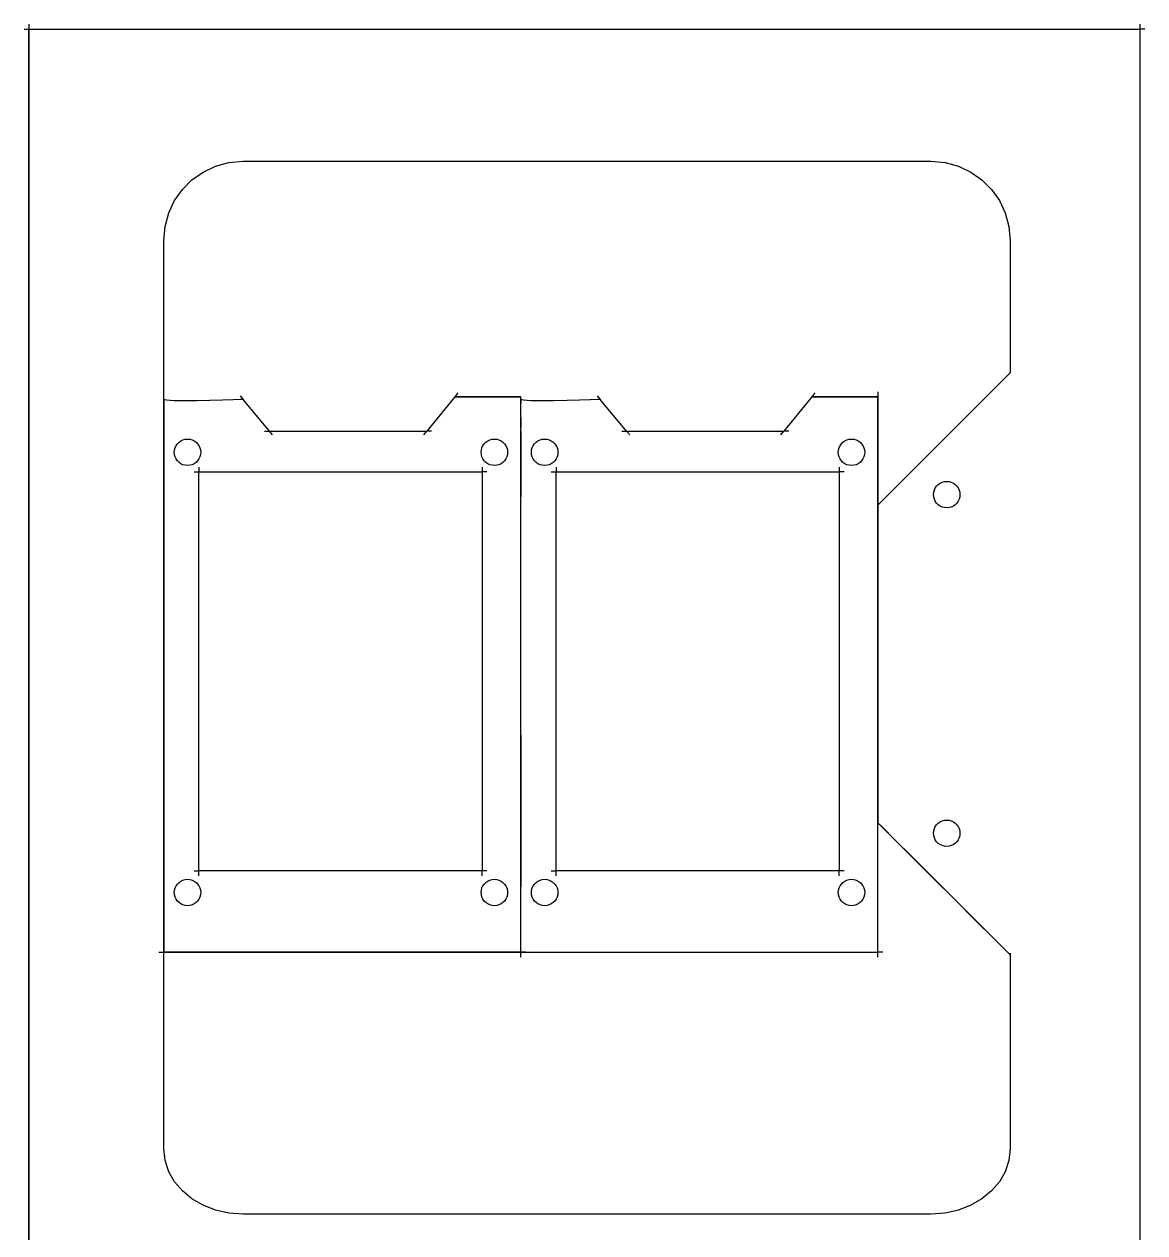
# Model space of a CAD drawing. Extents: x -118 to 120, y -198 to 198.
# Drawn here: x -118.5 to 119.7, y -58.9 to 197.9 of the extents above; entities that cross this region are included whole.
import ezdxf

# ---------------------------------------------------------------- set-up
doc = ezdxf.new("R2010")
doc.units = 0
doc.header["$MEASUREMENT"] = 0
doc.layers.get('0').update_dxf_attribs({"linetype": 'CONTINUOUS'})

msp = doc.modelspace()

# ---------------------------------------------------------------- linework, layer by layer
for p, q in [((-117.44, 197.88), (-117.44, 196.85)), ((-117.44, 197.88), (-117.44, 196.85)), ((118.64, 197.88), (118.64, 196.85)), ((118.64, 197.88), (118.64, 196.85)), ((-118.46, 196.85), (-117.44, 196.85)), ((-118.46, 196.85), (-117.44, 196.85)), ((-117.44, 196.85), (118.64, 196.85)), ((-117.44, 196.85), (-117.44, -78.57)), ((-117.44, 187.4), (-117.44, 196.85)), ((-117.44, 196.85), (113.54, 196.85)), ((113.54, 196.85), (118.64, 196.85)), ((119.67, 196.85), (118.64, 196.85)), ((118.64, 196.85), (118.64, -97.88)), ((119.67, 196.85), (118.64, 196.85)), ((118.64, 196.85), (118.64, -97.88)), ((-117.44, 162.09), (-117.44, 187.4)), ((-80.45, 166.44), (-77.83, 167.69)), ((-80.45, 166.44), (-77.83, 167.69)), ((-77.83, 167.69), (-74.97, 168.47)), ((-77.83, 167.69), (-74.97, 168.47)), ((-74.97, 168.47), (-71.94, 168.74)), ((-74.97, 168.47), (-71.94, 168.74)), ((-71.94, 168.74), (74.2, 168.74)), ((-71.94, 168.74), (74.2, 168.74)), ((74.2, 168.74), (77.23, 168.47)), ((74.2, 168.74), (77.23, 168.47)), ((77.23, 168.47), (80.08, 167.69)), ((77.23, 168.47), (80.08, 167.69)), ((80.08, 167.69), (82.71, 166.44)), ((80.08, 167.69), (82.71, 166.44)), ((-84.84, 162.74), (-82.81, 164.78)), ((-84.84, 162.74), (-82.81, 164.78)), ((-82.81, 164.78), (-80.45, 166.44)), ((-82.81, 164.78), (-80.45, 166.44)), ((82.71, 166.44), (85.06, 164.78)), ((82.71, 166.44), (85.06, 164.78)), ((85.06, 164.78), (87.1, 162.74)), ((85.06, 164.78), (87.1, 162.74)), ((-117.44, 125.44), (-117.44, 162.09)), ((-86.5, 160.39), (-84.84, 162.74)), ((-86.5, 160.39), (-84.84, 162.74)), ((87.1, 162.74), (88.76, 160.39)), ((87.1, 162.74), (88.76, 160.39)), ((-87.75, 157.76), (-86.5, 160.39)), ((-87.75, 157.76), (-86.5, 160.39)), ((88.76, 160.39), (90.01, 157.76)), ((88.76, 160.39), (90.01, 157.76)), ((-88.53, 154.91), (-87.75, 157.76)), ((-88.53, 154.91), (-87.75, 157.76)), ((90.01, 157.76), (90.79, 154.91)), ((90.01, 157.76), (90.79, 154.91)), ((-88.81, 151.88), (-88.53, 154.91)), ((-88.81, 151.88), (-88.53, 154.91)), ((90.79, 154.91), (91.06, 151.88)), ((90.79, 154.91), (91.06, 151.88)), ((-88.81, 118.12), (-88.81, 151.88)), ((-88.81, 118.12), (-88.81, 151.88)), ((91.06, 151.88), (91.06, 123.78)), ((91.06, 151.88), (91.06, 123.78)), ((-117.44, 81.99), (-117.44, 125.44)), ((62.96, 95.67), (91.06, 123.78)), ((62.96, 95.67), (91.06, 123.78)), ((-72.6, 118.91), (-71.94, 118.12)), ((-72.6, 118.91), (-71.94, 118.12)), ((-26.98, 118.72), (-32.92, 111.41)), ((-26.98, 118.72), (-32.92, 111.41)), ((-26.33, 119.52), (-26.98, 118.72)), ((-26.33, 119.52), (-26.98, 118.72)), ((-26.98, 118.72), (-12.92, 118.72)), ((-26.49, 118.72), (-26.98, 118.72)), ((-25.2, 118.72), (-26.49, 118.72)), ((-23.33, 118.72), (-25.2, 118.72)), ((-21.12, 118.72), (-23.33, 118.72)), ((-18.78, 118.72), (-21.12, 118.72)), ((-16.57, 118.72), (-18.78, 118.72)), ((-14.7, 118.72), (-16.57, 118.72)), ((-13.41, 118.72), (-14.7, 118.72)), ((-12.92, 118.72), (-13.41, 118.72)), ((-12.92, 118.12), (-12.92, 118.72)), ((-12.92, 117.28), (-12.92, 118.72)), ((3.28, 118.91), (3.94, 118.12)), ((3.28, 118.91), (3.94, 118.12)), ((48.9, 118.72), (42.96, 111.41)), ((48.9, 118.72), (42.96, 111.41)), ((49.55, 119.52), (48.9, 118.72)), ((49.55, 119.52), (48.9, 118.72)), ((48.9, 118.72), (62.96, 118.72)), ((49.39, 118.72), (48.9, 118.72)), ((50.68, 118.72), (49.39, 118.72)), ((52.55, 118.72), (50.68, 118.72)), ((54.76, 118.72), (52.55, 118.72)), ((57.1, 118.72), (54.76, 118.72)), ((59.31, 118.72), (57.1, 118.72)), ((61.18, 118.72), (59.31, 118.72)), ((62.47, 118.72), (61.18, 118.72)), ((62.96, 118.72), (62.47, 118.72)), ((62.96, 119.75), (62.96, 118.72)), ((62.96, 119.75), (62.96, 118.72)), ((62.96, 118.72), (62.96, 95.67)), ((62.96, 111.41), (62.96, 118.72)), ((-88.23, 117.97), (-88.81, 118.12)), ((-88.81, 118.12), (-88.81, 0.68)), ((-88.23, 117.97), (-88.81, 118.12)), ((-88.81, 117.1), (-88.81, 118.12)), ((-88.81, 117.89), (-88.81, 118.12)), ((-88.81, 117.28), (-88.81, 117.89)), ((-88.81, 116.38), (-88.81, 117.28)), ((-88.81, 115.32), (-88.81, 116.38)), ((-86.68, 117.88), (-88.23, 117.97)), ((-86.68, 117.88), (-88.23, 117.97)), ((-84.43, 117.86), (-86.68, 117.88)), ((-84.43, 117.86), (-86.68, 117.88)), ((-81.77, 117.88), (-84.43, 117.86)), ((-81.77, 117.88), (-84.43, 117.86)), ((-78.98, 117.93), (-81.77, 117.88)), ((-78.98, 117.93), (-81.77, 117.88)), ((-76.32, 117.99), (-78.98, 117.93)), ((-76.32, 117.99), (-78.98, 117.93)), ((-74.07, 118.06), (-76.32, 117.99)), ((-74.07, 118.06), (-76.32, 117.99)), ((-72.52, 118.1), (-74.07, 118.06)), ((-72.52, 118.1), (-74.07, 118.06)), ((-71.94, 118.12), (-72.52, 118.1)), ((-71.94, 118.12), (-72.52, 118.1)), ((-66.34, 111.41), (-71.94, 118.12)), ((-66.34, 111.41), (-71.94, 118.12)), ((-12.35, 117.97), (-12.92, 118.12)), ((-12.92, 0.68), (-12.92, 118.12)), ((-12.35, 117.97), (-12.92, 118.12)), ((-12.92, 118.12), (-12.92, 117.89)), ((-12.92, 117.89), (-12.92, 117.28)), ((-12.92, 116.38), (-12.92, 117.28)), ((-12.92, 115.32), (-12.92, 116.38)), ((-10.8, 117.88), (-12.35, 117.97)), ((-10.8, 117.88), (-12.35, 117.97)), ((-8.55, 117.86), (-10.8, 117.88)), ((-8.55, 117.86), (-10.8, 117.88)), ((-5.89, 117.88), (-8.55, 117.86)), ((-5.89, 117.88), (-8.55, 117.86)), ((-3.09, 117.93), (-5.89, 117.88)), ((-3.09, 117.93), (-5.89, 117.88)), ((-0.43, 117.99), (-3.09, 117.93)), ((-0.43, 117.99), (-3.09, 117.93)), ((1.81, 118.06), (-0.43, 117.99)), ((1.81, 118.06), (-0.43, 117.99)), ((3.36, 118.1), (1.81, 118.06)), ((3.36, 118.1), (1.81, 118.06)), ((3.94, 118.12), (3.36, 118.1)), ((3.94, 118.12), (3.36, 118.1)), ((9.54, 111.41), (3.94, 118.12)), ((9.54, 111.41), (3.94, 118.12)), ((-88.81, 114.21), (-88.81, 115.32)), ((-88.81, 113.15), (-88.81, 114.21)), ((-88.81, 112.26), (-88.81, 113.15)), ((-12.92, 114.21), (-12.92, 115.32)), ((-12.92, 114.21), (-12.92, 113.15)), ((-12.92, 112.26), (-12.92, 114.21)), ((-12.92, 113.15), (-12.92, 112.26)), ((-88.81, 111.64), (-88.81, 112.26)), ((-88.81, 111.41), (-88.81, 111.64)), ((-88.81, 107.61), (-88.81, 111.41)), ((-67.37, 111.41), (-66.34, 111.41)), ((-67.37, 111.41), (-66.34, 111.41)), ((-66.34, 111.41), (-32.92, 111.41)), ((-65.68, 110.62), (-66.34, 111.41)), ((-65.68, 110.62), (-66.34, 111.41)), ((-66.34, 111.41), (-32.92, 111.41)), ((-33.57, 110.61), (-32.92, 111.41)), ((-33.57, 110.61), (-32.92, 111.41)), ((-31.89, 111.41), (-32.92, 111.41)), ((-31.89, 111.41), (-32.92, 111.41)), ((-12.92, 111.64), (-12.92, 112.26)), ((-12.92, 111.41), (-12.92, 111.64)), ((-12.92, 111.41), (-12.92, 107.61)), ((-12.92, 97.44), (-12.92, 111.41)), ((8.51, 111.41), (9.54, 111.41)), ((8.51, 111.41), (9.54, 111.41)), ((9.54, 111.41), (42.96, 111.41)), ((10.2, 110.62), (9.54, 111.41)), ((10.2, 110.62), (9.54, 111.41)), ((9.54, 111.41), (42.96, 111.41)), ((42.31, 110.61), (42.96, 111.41)), ((42.31, 110.61), (42.96, 111.41)), ((43.99, 111.41), (42.96, 111.41)), ((43.99, 111.41), (42.96, 111.41)), ((62.96, 0.68), (62.96, 111.41)), ((-86.51, 107.42), (-86.38, 107.89)), ((-86.51, 107.42), (-86.38, 107.89)), ((-86.38, 107.89), (-86.17, 108.33)), ((-86.38, 107.89), (-86.17, 108.33)), ((-86.17, 108.33), (-85.9, 108.72)), ((-86.17, 108.33), (-85.9, 108.72)), ((-85.9, 108.72), (-85.56, 109.06)), ((-85.9, 108.72), (-85.56, 109.06)), ((-85.56, 109.06), (-85.16, 109.34)), ((-85.56, 109.06), (-85.16, 109.34)), ((-85.16, 109.34), (-84.73, 109.55)), ((-85.16, 109.34), (-84.73, 109.55)), ((-84.73, 109.55), (-84.25, 109.68)), ((-84.73, 109.55), (-84.25, 109.68)), ((-84.25, 109.68), (-83.75, 109.72)), ((-84.25, 109.68), (-83.75, 109.72)), ((-83.75, 109.72), (-83.24, 109.68)), ((-83.75, 109.72), (-83.24, 109.68)), ((-83.24, 109.68), (-82.77, 109.55)), ((-83.24, 109.68), (-82.77, 109.55)), ((-82.77, 109.55), (-82.33, 109.34)), ((-82.77, 109.55), (-82.33, 109.34)), ((-82.33, 109.34), (-81.94, 109.06)), ((-82.33, 109.34), (-81.94, 109.06)), ((-81.94, 109.06), (-81.6, 108.72)), ((-81.94, 109.06), (-81.6, 108.72)), ((-81.6, 108.72), (-81.32, 108.33)), ((-81.6, 108.72), (-81.32, 108.33)), ((-81.32, 108.33), (-81.11, 107.89)), ((-81.32, 108.33), (-81.11, 107.89)), ((-81.11, 107.89), (-80.98, 107.42)), ((-81.11, 107.89), (-80.98, 107.42)), ((-21.31, 107.42), (-21.18, 107.89)), ((-21.31, 107.42), (-21.18, 107.89)), ((-21.18, 107.89), (-20.97, 108.33)), ((-21.18, 107.89), (-20.97, 108.33)), ((-20.97, 108.33), (-20.69, 108.72)), ((-20.97, 108.33), (-20.69, 108.72)), ((-20.69, 108.72), (-20.36, 109.06)), ((-20.69, 108.72), (-20.36, 109.06)), ((-20.36, 109.06), (-19.96, 109.34)), ((-20.36, 109.06), (-19.96, 109.34)), ((-19.96, 109.34), (-19.53, 109.55)), ((-19.96, 109.34), (-19.53, 109.55)), ((-19.53, 109.55), (-19.05, 109.68)), ((-19.53, 109.55), (-19.05, 109.68)), ((-19.05, 109.68), (-18.55, 109.72)), ((-19.05, 109.68), (-18.55, 109.72)), ((-18.55, 109.72), (-18.04, 109.68)), ((-18.55, 109.72), (-18.04, 109.68)), ((-18.04, 109.68), (-17.57, 109.55)), ((-18.04, 109.68), (-17.57, 109.55)), ((-17.57, 109.55), (-17.13, 109.34)), ((-17.57, 109.55), (-17.13, 109.34)), ((-17.13, 109.34), (-16.74, 109.06)), ((-17.13, 109.34), (-16.74, 109.06)), ((-16.74, 109.06), (-16.4, 108.72)), ((-16.74, 109.06), (-16.4, 108.72)), ((-16.4, 108.72), (-16.12, 108.33)), ((-16.4, 108.72), (-16.12, 108.33)), ((-16.12, 108.33), (-15.91, 107.89)), ((-16.12, 108.33), (-15.91, 107.89)), ((-15.91, 107.89), (-15.78, 107.42)), ((-15.91, 107.89), (-15.78, 107.42)), ((-10.63, 107.42), (-10.5, 107.89)), ((-10.63, 107.42), (-10.5, 107.89)), ((-10.5, 107.89), (-10.29, 108.33)), ((-10.5, 107.89), (-10.29, 108.33)), ((-10.29, 108.33), (-10.01, 108.72)), ((-10.29, 108.33), (-10.01, 108.72)), ((-10.01, 108.72), (-9.68, 109.06)), ((-10.01, 108.72), (-9.68, 109.06)), ((-9.68, 109.06), (-9.28, 109.34)), ((-9.68, 109.06), (-9.28, 109.34)), ((-9.28, 109.34), (-8.85, 109.55)), ((-9.28, 109.34), (-8.85, 109.55)), ((-8.85, 109.55), (-8.37, 109.68)), ((-8.85, 109.55), (-8.37, 109.68)), ((-8.37, 109.68), (-7.87, 109.72)), ((-8.37, 109.68), (-7.87, 109.72)), ((-7.87, 109.72), (-7.36, 109.68)), ((-7.87, 109.72), (-7.36, 109.68)), ((-7.36, 109.68), (-6.89, 109.55)), ((-7.36, 109.68), (-6.89, 109.55)), ((-6.89, 109.55), (-6.45, 109.34)), ((-6.89, 109.55), (-6.45, 109.34)), ((-6.45, 109.34), (-6.06, 109.06)), ((-6.45, 109.34), (-6.06, 109.06)), ((-6.06, 109.06), (-5.72, 108.72)), ((-6.06, 109.06), (-5.72, 108.72)), ((-5.72, 108.72), (-5.44, 108.33)), ((-5.72, 108.72), (-5.44, 108.33)), ((-5.44, 108.33), (-5.23, 107.89)), ((-5.44, 108.33), (-5.23, 107.89)), ((-5.23, 107.89), (-5.1, 107.42)), ((-5.23, 107.89), (-5.1, 107.42)), ((54.57, 107.42), (54.7, 107.89)), ((54.57, 107.42), (54.7, 107.89)), ((54.7, 107.89), (54.91, 108.33)), ((54.7, 107.89), (54.91, 108.33)), ((54.91, 108.33), (55.19, 108.72)), ((54.91, 108.33), (55.19, 108.72)), ((55.19, 108.72), (55.53, 109.06)), ((55.19, 108.72), (55.53, 109.06)), ((55.53, 109.06), (55.92, 109.34)), ((55.53, 109.06), (55.92, 109.34)), ((55.92, 109.34), (56.36, 109.55)), ((55.92, 109.34), (56.36, 109.55)), ((56.36, 109.55), (56.83, 109.68)), ((56.36, 109.55), (56.83, 109.68)), ((56.83, 109.68), (57.34, 109.72)), ((56.83, 109.68), (57.34, 109.72)), ((57.34, 109.72), (57.84, 109.68)), ((57.34, 109.72), (57.84, 109.68)), ((57.84, 109.68), (58.32, 109.55)), ((57.84, 109.68), (58.32, 109.55)), ((58.32, 109.55), (58.75, 109.34)), ((58.32, 109.55), (58.75, 109.34)), ((58.75, 109.34), (59.15, 109.06)), ((58.75, 109.34), (59.15, 109.06)), ((59.15, 109.06), (59.48, 108.72)), ((59.15, 109.06), (59.48, 108.72)), ((59.48, 108.72), (59.76, 108.33)), ((59.48, 108.72), (59.76, 108.33)), ((59.76, 108.33), (59.97, 107.89)), ((59.76, 108.33), (59.97, 107.89)), ((59.97, 107.89), (60.1, 107.42)), ((59.97, 107.89), (60.1, 107.42)), ((-88.81, 97.44), (-88.81, 107.61)), ((-86.56, 106.91), (-86.51, 107.42)), ((-86.56, 106.91), (-86.51, 107.42)), ((-86.51, 106.41), (-86.56, 106.91)), ((-86.51, 106.41), (-86.56, 106.91)), ((-86.38, 105.93), (-86.51, 106.41)), ((-86.38, 105.93), (-86.51, 106.41)), ((-86.17, 105.5), (-86.38, 105.93)), ((-86.17, 105.5), (-86.38, 105.93)), ((-85.9, 105.1), (-86.17, 105.5)), ((-85.9, 105.1), (-86.17, 105.5)), ((-81.32, 105.5), (-81.6, 105.1)), ((-81.32, 105.5), (-81.6, 105.1)), ((-81.11, 105.93), (-81.32, 105.5)), ((-81.11, 105.93), (-81.32, 105.5)), ((-80.98, 106.41), (-81.11, 105.93)), ((-80.98, 106.41), (-81.11, 105.93)), ((-80.98, 107.42), (-80.94, 106.91)), ((-80.98, 107.42), (-80.94, 106.91)), ((-80.94, 106.91), (-80.98, 106.41)), ((-80.94, 106.91), (-80.98, 106.41)), ((-21.36, 106.91), (-21.31, 107.42)), ((-21.36, 106.91), (-21.31, 107.42)), ((-21.31, 106.41), (-21.36, 106.91)), ((-21.31, 106.41), (-21.36, 106.91)), ((-21.18, 105.93), (-21.31, 106.41)), ((-21.18, 105.93), (-21.31, 106.41)), ((-20.97, 105.5), (-21.18, 105.93)), ((-20.97, 105.5), (-21.18, 105.93)), ((-20.69, 105.1), (-20.97, 105.5)), ((-20.69, 105.1), (-20.97, 105.5)), ((-16.12, 105.5), (-16.4, 105.1)), ((-16.12, 105.5), (-16.4, 105.1)), ((-15.91, 105.93), (-16.12, 105.5)), ((-15.91, 105.93), (-16.12, 105.5)), ((-15.78, 106.41), (-15.91, 105.93)), ((-15.78, 106.41), (-15.91, 105.93)), ((-15.78, 107.42), (-15.73, 106.91)), ((-15.78, 107.42), (-15.73, 106.91)), ((-15.73, 106.91), (-15.78, 106.41)), ((-15.73, 106.91), (-15.78, 106.41)), ((-12.92, 107.61), (-12.92, 97.44)), ((-10.68, 106.91), (-10.63, 107.42)), ((-10.68, 106.91), (-10.63, 107.42)), ((-10.63, 106.41), (-10.68, 106.91)), ((-10.63, 106.41), (-10.68, 106.91)), ((-10.5, 105.93), (-10.63, 106.41)), ((-10.5, 105.93), (-10.63, 106.41)), ((-10.29, 105.5), (-10.5, 105.93)), ((-10.29, 105.5), (-10.5, 105.93)), ((-10.01, 105.1), (-10.29, 105.5)), ((-10.01, 105.1), (-10.29, 105.5)), ((-5.44, 105.5), (-5.72, 105.1)), ((-5.44, 105.5), (-5.72, 105.1)), ((-5.23, 105.93), (-5.44, 105.5)), ((-5.23, 105.93), (-5.44, 105.5)), ((-5.1, 106.41), (-5.23, 105.93)), ((-5.1, 106.41), (-5.23, 105.93)), ((-5.1, 107.42), (-5.06, 106.91)), ((-5.1, 107.42), (-5.06, 106.91)), ((-5.06, 106.91), (-5.1, 106.41)), ((-5.06, 106.91), (-5.1, 106.41)), ((54.53, 106.91), (54.57, 107.42)), ((54.53, 106.91), (54.57, 107.42)), ((54.57, 106.41), (54.53, 106.91)), ((54.57, 106.41), (54.53, 106.91)), ((54.7, 105.93), (54.57, 106.41)), ((54.7, 105.93), (54.57, 106.41)), ((54.91, 105.5), (54.7, 105.93)), ((54.91, 105.5), (54.7, 105.93)), ((55.19, 105.1), (54.91, 105.5)), ((55.19, 105.1), (54.91, 105.5)), ((59.76, 105.5), (59.48, 105.1)), ((59.76, 105.5), (59.48, 105.1)), ((59.97, 105.93), (59.76, 105.5)), ((59.97, 105.93), (59.76, 105.5)), ((60.1, 106.41), (59.97, 105.93)), ((60.1, 106.41), (59.97, 105.93)), ((60.1, 107.42), (60.15, 106.91)), ((60.1, 107.42), (60.15, 106.91)), ((60.15, 106.91), (60.1, 106.41)), ((60.15, 106.91), (60.1, 106.41)), ((-85.56, 104.76), (-85.9, 105.1)), ((-85.56, 104.76), (-85.9, 105.1)), ((-85.16, 104.49), (-85.56, 104.76)), ((-85.16, 104.49), (-85.56, 104.76)), ((-84.73, 104.28), (-85.16, 104.49)), ((-84.73, 104.28), (-85.16, 104.49)), ((-84.25, 104.15), (-84.73, 104.28)), ((-84.25, 104.15), (-84.73, 104.28)), ((-83.75, 104.1), (-84.25, 104.15)), ((-83.75, 104.1), (-84.25, 104.15)), ((-83.24, 104.15), (-83.75, 104.1)), ((-83.24, 104.15), (-83.75, 104.1)), ((-82.77, 104.28), (-83.24, 104.15)), ((-82.77, 104.28), (-83.24, 104.15)), ((-82.33, 104.49), (-82.77, 104.28)), ((-82.33, 104.49), (-82.77, 104.28)), ((-82.36, 102.76), (-81.33, 102.76)), ((-82.36, 102.76), (-81.33, 102.76)), ((-81.94, 104.76), (-82.33, 104.49)), ((-81.94, 104.76), (-82.33, 104.49)), ((-81.6, 105.1), (-81.94, 104.76)), ((-81.6, 105.1), (-81.94, 104.76)), ((-81.33, 103.79), (-81.33, 102.76)), ((-81.33, 103.79), (-81.33, 102.76)), ((-81.33, 17.99), (-81.33, 102.76)), ((-81.33, 102.76), (-21.15, 102.76)), ((-81.33, 17.99), (-81.33, 102.76)), ((-81.33, 102.76), (-72.29, 102.76)), ((-72.29, 102.76), (-27.79, 102.76)), ((-27.79, 102.76), (-21.15, 102.76)), ((-21.15, 103.79), (-21.15, 102.76)), ((-21.15, 103.79), (-21.15, 102.76)), ((-20.12, 102.76), (-21.15, 102.76)), ((-21.15, 102.76), (-21.15, 17.99)), ((-20.12, 102.76), (-21.15, 102.76)), ((-21.15, 102.76), (-21.15, 17.99)), ((-20.36, 104.76), (-20.69, 105.1)), ((-20.36, 104.76), (-20.69, 105.1)), ((-19.96, 104.49), (-20.36, 104.76)), ((-19.96, 104.49), (-20.36, 104.76)), ((-19.53, 104.28), (-19.96, 104.49)), ((-19.53, 104.28), (-19.96, 104.49)), ((-19.05, 104.15), (-19.53, 104.28)), ((-19.05, 104.15), (-19.53, 104.28)), ((-18.55, 104.1), (-19.05, 104.15)), ((-18.55, 104.1), (-19.05, 104.15)), ((-18.04, 104.15), (-18.55, 104.1)), ((-18.04, 104.15), (-18.55, 104.1)), ((-17.57, 104.28), (-18.04, 104.15)), ((-17.57, 104.28), (-18.04, 104.15)), ((-17.13, 104.49), (-17.57, 104.28)), ((-17.13, 104.49), (-17.57, 104.28)), ((-16.74, 104.76), (-17.13, 104.49)), ((-16.74, 104.76), (-17.13, 104.49)), ((-16.4, 105.1), (-16.74, 104.76)), ((-16.4, 105.1), (-16.74, 104.76)), ((-9.68, 104.76), (-10.01, 105.1)), ((-9.68, 104.76), (-10.01, 105.1)), ((-9.28, 104.49), (-9.68, 104.76)), ((-9.28, 104.49), (-9.68, 104.76)), ((-8.85, 104.28), (-9.28, 104.49)), ((-8.85, 104.28), (-9.28, 104.49)), ((-8.37, 104.15), (-8.85, 104.28)), ((-8.37, 104.15), (-8.85, 104.28)), ((-7.87, 104.1), (-8.37, 104.15)), ((-7.87, 104.1), (-8.37, 104.15)), ((-7.36, 104.15), (-7.87, 104.1)), ((-7.36, 104.15), (-7.87, 104.1)), ((-6.89, 104.28), (-7.36, 104.15)), ((-6.89, 104.28), (-7.36, 104.15)), ((-6.45, 104.49), (-6.89, 104.28)), ((-6.45, 104.49), (-6.89, 104.28)), ((-6.48, 102.76), (-5.45, 102.76)), ((-6.48, 102.76), (-5.45, 102.76)), ((-6.06, 104.76), (-6.45, 104.49)), ((-6.06, 104.76), (-6.45, 104.49)), ((-5.72, 105.1), (-6.06, 104.76)), ((-5.72, 105.1), (-6.06, 104.76)), ((-5.45, 103.79), (-5.45, 102.76)), ((-5.45, 103.79), (-5.45, 102.76)), ((-5.45, 17.99), (-5.45, 102.76)), ((-5.45, 102.76), (54.73, 102.76)), ((-5.45, 17.99), (-5.45, 102.76)), ((-5.45, 102.76), (3.59, 102.76)), ((3.59, 102.76), (48.09, 102.76)), ((48.09, 102.76), (54.73, 102.76)), ((54.73, 103.79), (54.73, 102.76)), ((54.73, 103.79), (54.73, 102.76)), ((55.76, 102.76), (54.73, 102.76)), ((54.73, 102.76), (54.73, 17.99)), ((55.76, 102.76), (54.73, 102.76)), ((54.73, 102.76), (54.73, 17.99)), ((55.53, 104.76), (55.19, 105.1)), ((55.53, 104.76), (55.19, 105.1)), ((55.92, 104.49), (55.53, 104.76)), ((55.92, 104.49), (55.53, 104.76)), ((56.36, 104.28), (55.92, 104.49)), ((56.36, 104.28), (55.92, 104.49)), ((56.83, 104.15), (56.36, 104.28)), ((56.83, 104.15), (56.36, 104.28)), ((57.34, 104.1), (56.83, 104.15)), ((57.34, 104.1), (56.83, 104.15)), ((57.84, 104.15), (57.34, 104.1)), ((57.84, 104.15), (57.34, 104.1)), ((58.32, 104.28), (57.84, 104.15)), ((58.32, 104.28), (57.84, 104.15)), ((58.75, 104.49), (58.32, 104.28)), ((58.75, 104.49), (58.32, 104.28)), ((59.15, 104.76), (58.75, 104.49)), ((59.15, 104.76), (58.75, 104.49)), ((59.48, 105.1), (59.15, 104.76)), ((59.48, 105.1), (59.15, 104.76)), ((75.76, 100.07), (76.15, 100.35)), ((75.76, 100.07), (76.15, 100.35)), ((76.15, 100.35), (76.59, 100.55)), ((76.15, 100.35), (76.59, 100.55)), ((76.59, 100.55), (77.07, 100.69)), ((76.59, 100.55), (77.07, 100.69)), ((77.07, 100.69), (77.57, 100.73)), ((77.07, 100.69), (77.57, 100.73)), ((77.57, 100.73), (78.08, 100.69)), ((77.57, 100.73), (78.08, 100.69)), ((78.08, 100.69), (78.55, 100.55)), ((78.08, 100.69), (78.55, 100.55)), ((78.55, 100.55), (78.99, 100.35)), ((78.55, 100.55), (78.99, 100.35)), ((78.99, 100.35), (79.38, 100.07)), ((78.99, 100.35), (79.38, 100.07)), ((74.76, 97.92), (74.81, 98.42)), ((74.76, 97.92), (74.81, 98.42)), ((74.81, 97.42), (74.76, 97.92)), ((74.81, 97.42), (74.76, 97.92)), ((74.81, 98.42), (74.94, 98.9)), ((74.81, 98.42), (74.94, 98.9)), ((74.94, 98.9), (75.14, 99.34)), ((74.94, 98.9), (75.14, 99.34)), ((75.14, 99.34), (75.42, 99.73)), ((75.14, 99.34), (75.42, 99.73)), ((75.42, 99.73), (75.76, 100.07)), ((75.42, 99.73), (75.76, 100.07)), ((79.38, 100.07), (79.72, 99.73)), ((79.38, 100.07), (79.72, 99.73)), ((79.72, 99.73), (80, 99.34)), ((79.72, 99.73), (80, 99.34)), ((80, 99.34), (80.21, 98.9)), ((80, 99.34), (80.21, 98.9)), ((80.21, 98.9), (80.34, 98.42)), ((80.21, 98.9), (80.34, 98.42)), ((80.34, 98.42), (80.38, 97.92)), ((80.34, 98.42), (80.38, 97.92)), ((80.38, 97.92), (80.34, 97.42)), ((80.38, 97.92), (80.34, 97.42)), ((-88.81, 82.7), (-88.81, 97.44)), ((-12.92, 82.7), (-12.92, 97.44)), ((62.96, 95.67), (62.96, 28.22)), ((62.96, 93.36), (62.96, 95.67)), ((74.94, 96.94), (74.81, 97.42)), ((74.94, 96.94), (74.81, 97.42)), ((75.14, 96.5), (74.94, 96.94)), ((75.14, 96.5), (74.94, 96.94)), ((75.42, 96.11), (75.14, 96.5)), ((75.42, 96.11), (75.14, 96.5)), ((75.76, 95.77), (75.42, 96.11)), ((75.76, 95.77), (75.42, 96.11)), ((76.15, 95.49), (75.76, 95.77)), ((76.15, 95.49), (75.76, 95.77)), ((76.59, 95.29), (76.15, 95.49)), ((76.59, 95.29), (76.15, 95.49)), ((77.07, 95.16), (76.59, 95.29)), ((77.07, 95.16), (76.59, 95.29)), ((77.57, 95.11), (77.07, 95.16)), ((77.57, 95.11), (77.07, 95.16)), ((78.08, 95.16), (77.57, 95.11)), ((78.08, 95.16), (77.57, 95.11)), ((78.55, 95.29), (78.08, 95.16)), ((78.55, 95.29), (78.08, 95.16)), ((78.99, 95.49), (78.55, 95.29)), ((78.99, 95.49), (78.55, 95.29)), ((79.38, 95.77), (78.99, 95.49)), ((79.38, 95.77), (78.99, 95.49)), ((79.72, 96.11), (79.38, 95.77)), ((79.72, 96.11), (79.38, 95.77)), ((80, 96.5), (79.72, 96.11)), ((80, 96.5), (79.72, 96.11)), ((80.21, 96.94), (80, 96.5)), ((80.21, 96.94), (80, 96.5)), ((80.34, 97.42), (80.21, 96.94)), ((80.34, 97.42), (80.21, 96.94)), ((62.96, 87.16), (62.96, 93.36)), ((62.96, 78.18), (62.96, 87.16)), ((-88.81, 65.23), (-88.81, 82.7)), ((-12.92, 65.23), (-12.92, 82.7)), ((-117.44, 36.28), (-117.44, 81.99)), ((62.96, 67.54), (62.96, 78.18)), ((62.96, 56.35), (62.96, 67.54)), ((-88.81, 46.86), (-88.81, 65.23)), ((-12.92, 46.86), (-12.92, 65.23)), ((62.96, 45.71), (62.96, 56.35)), ((-88.81, 29.39), (-88.81, 46.86)), ((-12.92, 46.86), (-12.92, 29.39)), ((-12.92, 14.65), (-12.92, 46.86)), ((62.96, 36.73), (62.96, 45.71)), ((-117.44, -7.17), (-117.44, 36.28)), ((62.96, 30.53), (62.96, 36.73)), ((-88.81, 14.65), (-88.81, 29.39)), ((-12.92, 29.39), (-12.92, 14.65)), ((62.96, 28.22), (62.96, 30.53)), ((75.76, 28.12), (76.15, 28.4)), ((75.76, 28.12), (76.15, 28.4)), ((76.15, 28.4), (76.59, 28.61)), ((76.15, 28.4), (76.59, 28.61)), ((76.59, 28.61), (77.07, 28.74)), ((76.59, 28.61), (77.07, 28.74)), ((77.07, 28.74), (77.57, 28.78)), ((77.07, 28.74), (77.57, 28.78)), ((77.57, 28.78), (78.08, 28.74)), ((77.57, 28.78), (78.08, 28.74)), ((78.08, 28.74), (78.55, 28.61)), ((78.08, 28.74), (78.55, 28.61)), ((78.55, 28.61), (78.99, 28.4)), ((78.55, 28.61), (78.99, 28.4)), ((78.99, 28.4), (79.38, 28.12)), ((78.99, 28.4), (79.38, 28.12)), ((62.96, 0.68), (62.96, 28.22)), ((62.96, 28.22), (91.06, 0.12)), ((63.92, 27.26), (62.96, 28.22)), ((66.5, 24.67), (63.92, 27.26)), ((74.76, 25.97), (74.81, 26.48)), ((74.76, 25.97), (74.81, 26.48)), ((74.81, 25.47), (74.76, 25.97)), ((74.81, 25.47), (74.76, 25.97)), ((74.81, 26.48), (74.94, 26.95)), ((74.81, 26.48), (74.94, 26.95)), ((74.94, 26.95), (75.14, 27.39)), ((74.94, 26.95), (75.14, 27.39)), ((75.14, 27.39), (75.42, 27.78)), ((75.14, 27.39), (75.42, 27.78)), ((75.42, 27.78), (75.76, 28.12)), ((75.42, 27.78), (75.76, 28.12)), ((79.38, 28.12), (79.72, 27.78)), ((79.38, 28.12), (79.72, 27.78)), ((79.72, 27.78), (80, 27.39)), ((79.72, 27.78), (80, 27.39)), ((80, 27.39), (80.21, 26.95)), ((80, 27.39), (80.21, 26.95)), ((80.21, 26.95), (80.34, 26.48)), ((80.21, 26.95), (80.34, 26.48)), ((80.34, 26.48), (80.38, 25.97)), ((80.34, 26.48), (80.38, 25.97)), ((80.38, 25.97), (80.34, 25.47)), ((80.38, 25.97), (80.34, 25.47)), ((70.24, 20.94), (66.5, 24.67)), ((74.94, 24.99), (74.81, 25.47)), ((74.94, 24.99), (74.81, 25.47)), ((75.14, 24.56), (74.94, 24.99)), ((75.14, 24.56), (74.94, 24.99)), ((75.42, 24.16), (75.14, 24.56)), ((75.42, 24.16), (75.14, 24.56)), ((75.76, 23.82), (75.42, 24.16)), ((75.76, 23.82), (75.42, 24.16)), ((76.15, 23.55), (75.76, 23.82)), ((76.15, 23.55), (75.76, 23.82)), ((76.59, 23.34), (76.15, 23.55)), ((76.59, 23.34), (76.15, 23.55)), ((77.07, 23.21), (76.59, 23.34)), ((77.07, 23.21), (76.59, 23.34)), ((77.57, 23.16), (77.07, 23.21)), ((77.57, 23.16), (77.07, 23.21)), ((78.08, 23.21), (77.57, 23.16)), ((78.08, 23.21), (77.57, 23.16)), ((78.55, 23.34), (78.08, 23.21)), ((78.55, 23.34), (78.08, 23.21)), ((78.99, 23.55), (78.55, 23.34)), ((78.99, 23.55), (78.55, 23.34)), ((79.38, 23.82), (78.99, 23.55)), ((79.38, 23.82), (78.99, 23.55)), ((79.72, 24.16), (79.38, 23.82)), ((79.72, 24.16), (79.38, 23.82)), ((80, 24.56), (79.72, 24.16)), ((80, 24.56), (79.72, 24.16)), ((80.21, 24.99), (80, 24.56)), ((80.21, 24.99), (80, 24.56)), ((80.34, 25.47), (80.21, 24.99)), ((80.34, 25.47), (80.21, 24.99)), ((74.68, 16.5), (70.24, 20.94)), ((-82.36, 17.99), (-81.33, 17.99)), ((-82.36, 17.99), (-81.33, 17.99)), ((-21.15, 17.99), (-81.33, 17.99)), ((-81.33, 16.96), (-81.33, 17.99)), ((-21.15, 17.99), (-81.33, 17.99)), ((-81.33, 16.96), (-81.33, 17.99)), ((-21.15, 16.96), (-21.15, 17.99)), ((-20.12, 17.99), (-21.15, 17.99)), ((-21.15, 16.96), (-21.15, 17.99)), ((-20.12, 17.99), (-21.15, 17.99)), ((-6.48, 17.99), (-5.45, 17.99)), ((-6.48, 17.99), (-5.45, 17.99)), ((54.73, 17.99), (-5.45, 17.99)), ((-5.45, 16.96), (-5.45, 17.99)), ((54.73, 17.99), (-5.45, 17.99)), ((-5.45, 16.96), (-5.45, 17.99)), ((54.73, 16.96), (54.73, 17.99)), ((55.76, 17.99), (54.73, 17.99)), ((54.73, 16.96), (54.73, 17.99)), ((55.76, 17.99), (54.73, 17.99)), ((-85.9, 15.19), (-85.56, 15.53)), ((-85.9, 15.19), (-85.56, 15.53)), ((-85.56, 15.53), (-85.16, 15.81)), ((-85.56, 15.53), (-85.16, 15.81)), ((-85.16, 15.81), (-84.73, 16.02)), ((-85.16, 15.81), (-84.73, 16.02)), ((-84.73, 16.02), (-84.25, 16.15)), ((-84.73, 16.02), (-84.25, 16.15)), ((-84.25, 16.15), (-83.75, 16.19)), ((-84.25, 16.15), (-83.75, 16.19)), ((-83.75, 16.19), (-83.24, 16.15)), ((-83.75, 16.19), (-83.24, 16.15)), ((-83.24, 16.15), (-82.77, 16.02)), ((-83.24, 16.15), (-82.77, 16.02)), ((-82.77, 16.02), (-82.33, 15.81)), ((-82.77, 16.02), (-82.33, 15.81)), ((-82.33, 15.81), (-81.94, 15.53)), ((-82.33, 15.81), (-81.94, 15.53)), ((-81.94, 15.53), (-81.6, 15.19)), ((-81.94, 15.53), (-81.6, 15.19)), ((-20.69, 15.19), (-20.36, 15.53)), ((-20.69, 15.19), (-20.36, 15.53)), ((-20.36, 15.53), (-19.96, 15.81)), ((-20.36, 15.53), (-19.96, 15.81)), ((-19.96, 15.81), (-19.53, 16.02)), ((-19.96, 15.81), (-19.53, 16.02)), ((-19.53, 16.02), (-19.05, 16.15)), ((-19.53, 16.02), (-19.05, 16.15)), ((-19.05, 16.15), (-18.55, 16.19)), ((-19.05, 16.15), (-18.55, 16.19)), ((-18.55, 16.19), (-18.04, 16.15)), ((-18.55, 16.19), (-18.04, 16.15)), ((-18.04, 16.15), (-17.57, 16.02)), ((-18.04, 16.15), (-17.57, 16.02)), ((-17.57, 16.02), (-17.13, 15.81)), ((-17.57, 16.02), (-17.13, 15.81)), ((-17.13, 15.81), (-16.74, 15.53)), ((-17.13, 15.81), (-16.74, 15.53)), ((-16.74, 15.53), (-16.4, 15.19)), ((-16.74, 15.53), (-16.4, 15.19)), ((-10.01, 15.19), (-9.68, 15.53)), ((-10.01, 15.19), (-9.68, 15.53)), ((-9.68, 15.53), (-9.28, 15.81)), ((-9.68, 15.53), (-9.28, 15.81)), ((-9.28, 15.81), (-8.85, 16.02)), ((-9.28, 15.81), (-8.85, 16.02)), ((-8.85, 16.02), (-8.37, 16.15)), ((-8.85, 16.02), (-8.37, 16.15)), ((-8.37, 16.15), (-7.87, 16.19)), ((-8.37, 16.15), (-7.87, 16.19)), ((-7.87, 16.19), (-7.36, 16.15)), ((-7.87, 16.19), (-7.36, 16.15)), ((-7.36, 16.15), (-6.89, 16.02)), ((-7.36, 16.15), (-6.89, 16.02)), ((-6.89, 16.02), (-6.45, 15.81)), ((-6.89, 16.02), (-6.45, 15.81)), ((-6.45, 15.81), (-6.06, 15.53)), ((-6.45, 15.81), (-6.06, 15.53)), ((-6.06, 15.53), (-5.72, 15.19)), ((-6.06, 15.53), (-5.72, 15.19)), ((55.19, 15.19), (55.53, 15.53)), ((55.19, 15.19), (55.53, 15.53)), ((55.53, 15.53), (55.92, 15.81)), ((55.53, 15.53), (55.92, 15.81)), ((55.92, 15.81), (56.36, 16.02)), ((55.92, 15.81), (56.36, 16.02)), ((56.36, 16.02), (56.83, 16.15)), ((56.36, 16.02), (56.83, 16.15)), ((56.83, 16.15), (57.34, 16.19)), ((56.83, 16.15), (57.34, 16.19)), ((57.34, 16.19), (57.84, 16.15)), ((57.34, 16.19), (57.84, 16.15)), ((57.84, 16.15), (58.32, 16.02)), ((57.84, 16.15), (58.32, 16.02)), ((58.32, 16.02), (58.75, 15.81)), ((58.32, 16.02), (58.75, 15.81)), ((58.75, 15.81), (59.15, 15.53)), ((58.75, 15.81), (59.15, 15.53)), ((59.15, 15.53), (59.48, 15.19)), ((59.15, 15.53), (59.48, 15.19)), ((79.34, 11.84), (74.68, 16.5)), ((-88.81, 4.48), (-88.81, 14.65)), ((-86.56, 13.38), (-86.51, 13.89)), ((-86.56, 13.38), (-86.51, 13.89)), ((-86.51, 12.88), (-86.56, 13.38)), ((-86.51, 12.88), (-86.56, 13.38)), ((-86.51, 13.89), (-86.38, 14.36)), ((-86.51, 13.89), (-86.38, 14.36)), ((-86.38, 12.4), (-86.51, 12.88)), ((-86.38, 12.4), (-86.51, 12.88)), ((-86.38, 14.36), (-86.17, 14.8)), ((-86.38, 14.36), (-86.17, 14.8)), ((-86.17, 14.8), (-85.9, 15.19)), ((-86.17, 14.8), (-85.9, 15.19)), ((-81.6, 15.19), (-81.32, 14.8)), ((-81.6, 15.19), (-81.32, 14.8)), ((-81.32, 14.8), (-81.11, 14.36)), ((-81.32, 14.8), (-81.11, 14.36)), ((-81.11, 14.36), (-80.98, 13.89)), ((-81.11, 14.36), (-80.98, 13.89)), ((-80.98, 12.88), (-81.11, 12.4)), ((-80.98, 12.88), (-81.11, 12.4)), ((-80.98, 13.89), (-80.94, 13.38)), ((-80.98, 13.89), (-80.94, 13.38)), ((-80.94, 13.38), (-80.98, 12.88)), ((-80.94, 13.38), (-80.98, 12.88)), ((-21.36, 13.38), (-21.31, 13.89)), ((-21.36, 13.38), (-21.31, 13.89)), ((-21.31, 12.88), (-21.36, 13.38)), ((-21.31, 12.88), (-21.36, 13.38)), ((-21.31, 13.89), (-21.18, 14.36)), ((-21.31, 13.89), (-21.18, 14.36)), ((-21.18, 12.4), (-21.31, 12.88)), ((-21.18, 12.4), (-21.31, 12.88)), ((-21.18, 14.36), (-20.97, 14.8)), ((-21.18, 14.36), (-20.97, 14.8)), ((-20.97, 14.8), (-20.69, 15.19)), ((-20.97, 14.8), (-20.69, 15.19)), ((-16.4, 15.19), (-16.12, 14.8)), ((-16.4, 15.19), (-16.12, 14.8)), ((-16.12, 14.8), (-15.91, 14.36)), ((-16.12, 14.8), (-15.91, 14.36)), ((-15.91, 14.36), (-15.78, 13.89)), ((-15.91, 14.36), (-15.78, 13.89)), ((-15.78, 12.88), (-15.91, 12.4)), ((-15.78, 12.88), (-15.91, 12.4)), ((-15.78, 13.89), (-15.73, 13.38)), ((-15.78, 13.89), (-15.73, 13.38)), ((-15.73, 13.38), (-15.78, 12.88)), ((-15.73, 13.38), (-15.78, 12.88)), ((-12.92, 4.48), (-12.92, 14.65)), ((-10.68, 13.38), (-10.63, 13.89)), ((-10.68, 13.38), (-10.63, 13.89)), ((-10.63, 12.88), (-10.68, 13.38)), ((-10.63, 12.88), (-10.68, 13.38)), ((-10.63, 13.89), (-10.5, 14.36)), ((-10.63, 13.89), (-10.5, 14.36)), ((-10.5, 12.4), (-10.63, 12.88)), ((-10.5, 12.4), (-10.63, 12.88)), ((-10.5, 14.36), (-10.29, 14.8)), ((-10.5, 14.36), (-10.29, 14.8)), ((-10.29, 14.8), (-10.01, 15.19)), ((-10.29, 14.8), (-10.01, 15.19)), ((-5.72, 15.19), (-5.44, 14.8)), ((-5.72, 15.19), (-5.44, 14.8)), ((-5.44, 14.8), (-5.23, 14.36)), ((-5.44, 14.8), (-5.23, 14.36)), ((-5.23, 14.36), (-5.1, 13.89)), ((-5.23, 14.36), (-5.1, 13.89)), ((-5.1, 12.88), (-5.23, 12.4)), ((-5.1, 12.88), (-5.23, 12.4)), ((-5.1, 13.89), (-5.06, 13.38)), ((-5.1, 13.89), (-5.06, 13.38)), ((-5.06, 13.38), (-5.1, 12.88)), ((-5.06, 13.38), (-5.1, 12.88)), ((54.53, 13.38), (54.57, 13.89)), ((54.53, 13.38), (54.57, 13.89)), ((54.57, 12.88), (54.53, 13.38)), ((54.57, 12.88), (54.53, 13.38)), ((54.57, 13.89), (54.7, 14.36)), ((54.57, 13.89), (54.7, 14.36)), ((54.7, 12.4), (54.57, 12.88)), ((54.7, 12.4), (54.57, 12.88)), ((54.7, 14.36), (54.91, 14.8)), ((54.7, 14.36), (54.91, 14.8)), ((54.91, 14.8), (55.19, 15.19)), ((54.91, 14.8), (55.19, 15.19)), ((59.48, 15.19), (59.76, 14.8)), ((59.48, 15.19), (59.76, 14.8)), ((59.76, 14.8), (59.97, 14.36)), ((59.76, 14.8), (59.97, 14.36)), ((59.97, 14.36), (60.1, 13.89)), ((59.97, 14.36), (60.1, 13.89)), ((60.1, 12.88), (59.97, 12.4)), ((60.1, 12.88), (59.97, 12.4)), ((60.1, 13.89), (60.15, 13.38)), ((60.1, 13.89), (60.15, 13.38)), ((60.15, 13.38), (60.1, 12.88)), ((60.15, 13.38), (60.1, 12.88)), ((-86.17, 11.96), (-86.38, 12.4)), ((-86.17, 11.96), (-86.38, 12.4)), ((-85.9, 11.57), (-86.17, 11.96)), ((-85.9, 11.57), (-86.17, 11.96)), ((-85.56, 11.23), (-85.9, 11.57)), ((-85.56, 11.23), (-85.9, 11.57)), ((-85.16, 10.96), (-85.56, 11.23)), ((-85.16, 10.96), (-85.56, 11.23)), ((-84.73, 10.75), (-85.16, 10.96)), ((-84.73, 10.75), (-85.16, 10.96)), ((-84.25, 10.62), (-84.73, 10.75)), ((-84.25, 10.62), (-84.73, 10.75)), ((-83.75, 10.57), (-84.25, 10.62)), ((-83.75, 10.57), (-84.25, 10.62)), ((-83.24, 10.62), (-83.75, 10.57)), ((-83.24, 10.62), (-83.75, 10.57)), ((-82.77, 10.75), (-83.24, 10.62)), ((-82.77, 10.75), (-83.24, 10.62)), ((-82.33, 10.96), (-82.77, 10.75)), ((-82.33, 10.96), (-82.77, 10.75)), ((-81.94, 11.23), (-82.33, 10.96)), ((-81.94, 11.23), (-82.33, 10.96)), ((-81.6, 11.57), (-81.94, 11.23)), ((-81.6, 11.57), (-81.94, 11.23)), ((-81.32, 11.96), (-81.6, 11.57)), ((-81.32, 11.96), (-81.6, 11.57)), ((-81.11, 12.4), (-81.32, 11.96)), ((-81.11, 12.4), (-81.32, 11.96)), ((-20.97, 11.96), (-21.18, 12.4)), ((-20.97, 11.96), (-21.18, 12.4)), ((-20.69, 11.57), (-20.97, 11.96)), ((-20.69, 11.57), (-20.97, 11.96)), ((-20.36, 11.23), (-20.69, 11.57)), ((-20.36, 11.23), (-20.69, 11.57)), ((-19.96, 10.96), (-20.36, 11.23)), ((-19.96, 10.96), (-20.36, 11.23)), ((-19.53, 10.75), (-19.96, 10.96)), ((-19.53, 10.75), (-19.96, 10.96)), ((-19.05, 10.62), (-19.53, 10.75)), ((-19.05, 10.62), (-19.53, 10.75)), ((-18.55, 10.57), (-19.05, 10.62)), ((-18.55, 10.57), (-19.05, 10.62)), ((-18.04, 10.62), (-18.55, 10.57)), ((-18.04, 10.62), (-18.55, 10.57)), ((-17.57, 10.75), (-18.04, 10.62)), ((-17.57, 10.75), (-18.04, 10.62)), ((-17.13, 10.96), (-17.57, 10.75)), ((-17.13, 10.96), (-17.57, 10.75)), ((-16.74, 11.23), (-17.13, 10.96)), ((-16.74, 11.23), (-17.13, 10.96)), ((-16.4, 11.57), (-16.74, 11.23)), ((-16.4, 11.57), (-16.74, 11.23)), ((-16.12, 11.96), (-16.4, 11.57)), ((-16.12, 11.96), (-16.4, 11.57)), ((-15.91, 12.4), (-16.12, 11.96)), ((-15.91, 12.4), (-16.12, 11.96)), ((-10.29, 11.96), (-10.5, 12.4)), ((-10.29, 11.96), (-10.5, 12.4)), ((-10.01, 11.57), (-10.29, 11.96)), ((-10.01, 11.57), (-10.29, 11.96)), ((-9.68, 11.23), (-10.01, 11.57)), ((-9.68, 11.23), (-10.01, 11.57)), ((-9.28, 10.96), (-9.68, 11.23)), ((-9.28, 10.96), (-9.68, 11.23)), ((-8.85, 10.75), (-9.28, 10.96)), ((-8.85, 10.75), (-9.28, 10.96)), ((-8.37, 10.62), (-8.85, 10.75)), ((-8.37, 10.62), (-8.85, 10.75)), ((-7.87, 10.57), (-8.37, 10.62)), ((-7.87, 10.57), (-8.37, 10.62)), ((-7.36, 10.62), (-7.87, 10.57)), ((-7.36, 10.62), (-7.87, 10.57)), ((-6.89, 10.75), (-7.36, 10.62)), ((-6.89, 10.75), (-7.36, 10.62)), ((-6.45, 10.96), (-6.89, 10.75)), ((-6.45, 10.96), (-6.89, 10.75)), ((-6.06, 11.23), (-6.45, 10.96)), ((-6.06, 11.23), (-6.45, 10.96)), ((-5.72, 11.57), (-6.06, 11.23)), ((-5.72, 11.57), (-6.06, 11.23)), ((-5.44, 11.96), (-5.72, 11.57)), ((-5.44, 11.96), (-5.72, 11.57)), ((-5.23, 12.4), (-5.44, 11.96)), ((-5.23, 12.4), (-5.44, 11.96)), ((54.91, 11.96), (54.7, 12.4)), ((54.91, 11.96), (54.7, 12.4)), ((55.19, 11.57), (54.91, 11.96)), ((55.19, 11.57), (54.91, 11.96)), ((55.53, 11.23), (55.19, 11.57)), ((55.53, 11.23), (55.19, 11.57)), ((55.92, 10.96), (55.53, 11.23)), ((55.92, 10.96), (55.53, 11.23)), ((56.36, 10.75), (55.92, 10.96)), ((56.36, 10.75), (55.92, 10.96)), ((56.83, 10.62), (56.36, 10.75)), ((56.83, 10.62), (56.36, 10.75)), ((57.34, 10.57), (56.83, 10.62)), ((57.34, 10.57), (56.83, 10.62)), ((57.84, 10.62), (57.34, 10.57)), ((57.84, 10.62), (57.34, 10.57)), ((58.32, 10.75), (57.84, 10.62)), ((58.32, 10.75), (57.84, 10.62)), ((58.75, 10.96), (58.32, 10.75)), ((58.75, 10.96), (58.32, 10.75)), ((59.15, 11.23), (58.75, 10.96)), ((59.15, 11.23), (58.75, 10.96)), ((59.48, 11.57), (59.15, 11.23)), ((59.48, 11.57), (59.15, 11.23)), ((59.76, 11.96), (59.48, 11.57)), ((59.76, 11.96), (59.48, 11.57)), ((59.97, 12.4), (59.76, 11.96)), ((59.97, 12.4), (59.76, 11.96)), ((83.78, 7.4), (79.34, 11.84)), ((87.51, 3.66), (83.78, 7.4)), ((-88.81, 0.68), (-88.81, 4.48)), ((-12.92, 0.68), (-12.92, 4.48)), ((90.1, 1.08), (87.51, 3.66)), ((-89.83, 0.68), (-88.81, 0.68)), ((-89.83, 0.68), (-88.81, 0.68)), ((-12.92, 0.68), (-88.81, 0.68)), ((-88.81, -41.1), (-88.81, 0.68)), ((-88.81, 0.68), (-12.92, 0.68)), ((-88.81, -0.35), (-88.81, 0.68)), ((-88.81, 0.31), (-88.81, 0.68)), ((-88.81, -41.1), (-88.81, 0.31)), ((-13.95, 0.68), (-12.92, 0.68)), ((-12.92, -0.35), (-12.92, 0.68)), ((-12.92, 0.68), (62.96, 0.68)), ((-11.9, 0.68), (-12.92, 0.68)), ((-12.92, -0.35), (-12.92, 0.68)), ((-12.92, 0.68), (62.96, 0.68)), ((63.99, 0.68), (62.96, 0.68)), ((62.96, -0.35), (62.96, 0.68)), ((63.99, 0.68), (62.96, 0.68)), ((62.96, -0.35), (62.96, 0.68)), ((91.06, 0.12), (90.1, 1.08)), ((91.06, 0.52), (91.06, 0.12)), ((91.06, 0.52), (91.06, 0.12)), ((91.06, 0.12), (91.06, -41.1)), ((91.06, 0.12), (91.06, -41.1)), ((-117.44, -43.82), (-117.44, -7.17)), ((-88.53, -43.59), (-88.81, -41.1)), ((-88.53, -43.59), (-88.81, -41.1)), ((-87.75, -45.94), (-88.53, -43.59)), ((-87.75, -45.94), (-88.53, -43.59)), ((90.79, -43.59), (90.01, -45.94)), ((90.79, -43.59), (90.01, -45.94)), ((91.06, -41.1), (90.79, -43.59)), ((91.06, -41.1), (90.79, -43.59)), ((-117.44, -69.13), (-117.44, -43.82)), ((-86.5, -48.1), (-87.75, -45.94)), ((-86.5, -48.1), (-87.75, -45.94)), ((90.01, -45.94), (88.76, -48.1)), ((90.01, -45.94), (88.76, -48.1)), ((-84.84, -50.03), (-86.5, -48.1)), ((-84.84, -50.03), (-86.5, -48.1)), ((88.76, -48.1), (87.1, -50.03)), ((88.76, -48.1), (87.1, -50.03)), ((-82.81, -51.7), (-84.84, -50.03)), ((-82.81, -51.7), (-84.84, -50.03)), ((87.1, -50.03), (85.06, -51.7)), ((87.1, -50.03), (85.06, -51.7)), ((-80.45, -53.07), (-82.81, -51.7)), ((-80.45, -53.07), (-82.81, -51.7)), ((-77.83, -54.1), (-80.45, -53.07)), ((-77.83, -54.1), (-80.45, -53.07)), ((82.71, -53.07), (80.08, -54.1)), ((82.71, -53.07), (80.08, -54.1)), ((85.06, -51.7), (82.71, -53.07)), ((85.06, -51.7), (82.71, -53.07)), ((-74.97, -54.74), (-77.83, -54.1)), ((-74.97, -54.74), (-77.83, -54.1)), ((-71.94, -54.97), (-74.97, -54.74)), ((-71.94, -54.97), (-74.97, -54.74)), ((74.2, -54.97), (-71.94, -54.97)), ((74.2, -54.97), (-71.94, -54.97)), ((77.23, -54.74), (74.2, -54.97)), ((77.23, -54.74), (74.2, -54.97)), ((80.08, -54.1), (77.23, -54.74)), ((80.08, -54.1), (77.23, -54.74))]:
    msp.add_line(p, q)

doc.saveas('drawing.dxf')
